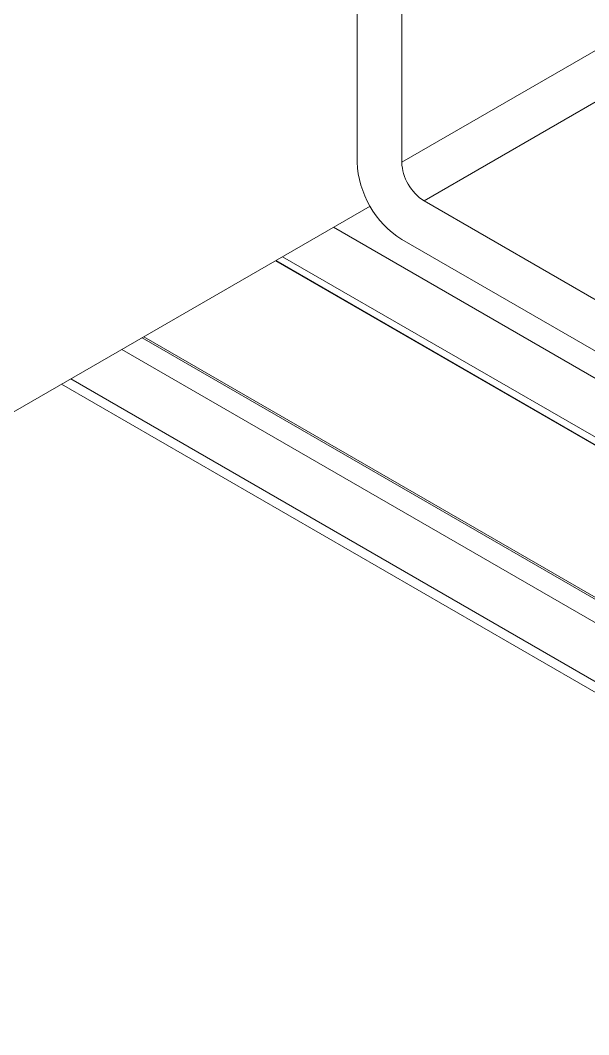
# Model space of a CAD drawing. Extents: x -976302 to -776254, y 5665 to 231437.
# Drawn here: x -789122.8 to -788851.1, y 78407.9 to 78893 of the extents above; entities that cross this region are included whole.
import ezdxf

# ---------------------------------------------------------------- set-up
doc = ezdxf.new("R2010")
doc.units = 0
doc.header["$LTSCALE"] = 1000
doc.header["$MEASUREMENT"] = 0

msp = doc.modelspace()

# ---------------------------------------------------------------- linework, layer by layer
at = {"linetype": 'Continuous', "lineweight": 15}
for p, q in [((-788961.83, 78825.15), (-788961.83, 79010.05)), ((-788961.83, 78825.15), (-788961.83, 79010.05)), ((-788940.48, 78997.73), (-788940.48, 78825.15)), ((-788940.48, 78997.73), (-788940.48, 78825.15)), ((-788794.59, 78909.37), (-788940.48, 78825.15)), ((-788794.59, 78909.37), (-788940.48, 78825.15)), ((-788783.92, 78890.88), (-788929.81, 78806.66)), ((-788783.92, 78890.88), (-788929.81, 78806.66)), ((-788929.81, 78806.66), (-788791.03, 78726.55)), ((-788929.81, 78806.66), (-788791.03, 78726.55)), ((-791798.35, 77163.01), (-788955.58, 78804.1)), ((-791798.35, 77163.01), (-788955.58, 78804.1)), ((-788428.62, 78479.73), (-788973.04, 78794.02)), ((-788428.62, 78479.73), (-788973.04, 78794.02)), ((-788791.03, 78701.89), (-788940.48, 78788.17)), ((-788791.03, 78701.89), (-788940.48, 78788.17)), ((-788428.54, 78447.58), (-789000.85, 78777.97)), ((-788428.54, 78447.58), (-789000.85, 78777.97)), ((-789000.71, 78778.05), (-788428.54, 78447.74)), ((-789000.71, 78778.05), (-788428.54, 78447.74)), ((-788428.62, 78451.53), (-788997.47, 78779.92)), ((-788428.62, 78451.53), (-788997.47, 78779.92)), ((-788428.54, 78373.95), (-789064.63, 78741.15)), ((-788428.54, 78373.95), (-789064.63, 78741.15)), ((-788428.54, 78374.96), (-789063.75, 78741.66)), ((-788428.54, 78374.96), (-789063.75, 78741.66)), ((-788428.62, 78362.88), (-789074.25, 78735.6)), ((-788428.62, 78362.88), (-789074.25, 78735.6)), ((-789103.09, 78718.94), (-788428.54, 78329.53)), ((-789103.09, 78718.94), (-788428.54, 78329.53)), ((-788428.62, 78334.68), (-789098.67, 78721.5)), ((-788428.62, 78334.68), (-789098.67, 78721.5))]:
    msp.add_line(p, q, dxfattribs=at)
for centre, radius in [((-788915.48, 78827.26), 46.4), ((-788915.48, 78827.26), 46.4), ((-788917.31, 78826.2), 23.2), ((-788917.31, 78826.2), 23.2)]:
    msp.add_arc(centre, radius, 182.6055, 237.3945, dxfattribs=at)

doc.saveas('drawing.dxf')
